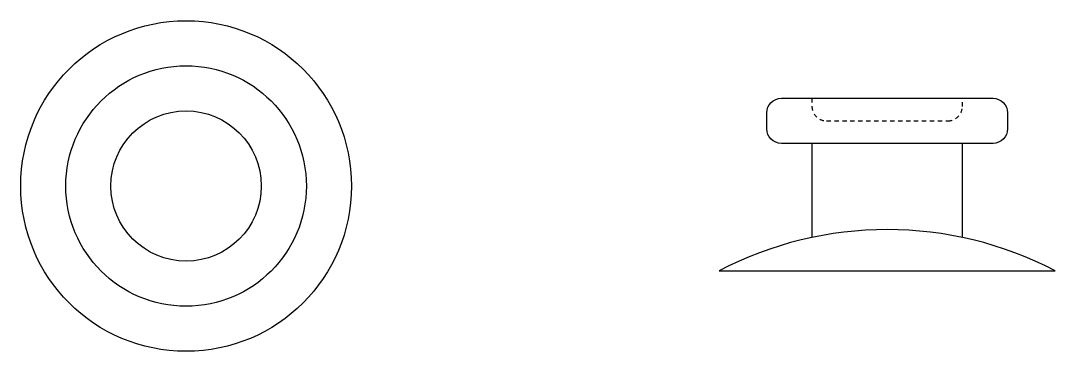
# Model space of a CAD drawing. Header units: millimetres. Extents: x 9.8 to 38.4, y 8.8 to 18.
import ezdxf

# ---------------------------------------------------------------- set-up
doc = ezdxf.new("R2010")
doc.units = ezdxf.units.MM
doc.linetypes.add('ACAD_ISO02W100', pattern=[15, 12, -3])
for name, color, linetype in [('baza', 1, 'Continuous'), ('cerc interior', 4, 'Continuous'), ('cerc mare', 2, 'Continuous'), ('la', 9, 'ACAD_ISO02W100'), ('maner', 6, 'Continuous')]:
    doc.layers.add(name, color=color, linetype=linetype)

msp = doc.modelspace()

# ---------------------------------------------------------------- linework, layer by layer
at = {"layer": 'baza'}
msp.add_lwpolyline([(29.071, 11.068), (38.368, 11.068, 0.246573)], format="xyb", close=True, dxfattribs=at)
msp.add_circle((14.334, 13.419), 4.574, dxfattribs=at)
at = {"layer": 'cerc interior'}
msp.add_circle((14.334, 13.419), 2.079, dxfattribs=at)
at = {"layer": 'cerc mare'}
msp.add_lwpolyline([(30.793, 15.846), (36.646, 15.846, -0.414214), (37.046, 15.446), (37.046, 14.998, -0.414214), (36.646, 14.598), (30.793, 14.598, -0.414214), (30.393, 14.998), (30.393, 15.446, -0.414214)], format="xyb", close=True, dxfattribs=at)
msp.add_circle((14.334, 13.419), 3.326, dxfattribs=at)
at = {"layer": 'la', "ltscale": 0.01}
msp.add_lwpolyline([(31.64, 15.846), (31.64, 15.622, 0.414214), (32.04, 15.222), (35.399, 15.222, 0.414214), (35.799, 15.622), (35.799, 15.846)], format="xyb", dxfattribs=at)
at = {"layer": 'maner'}
for p, q in [((31.64, 14.598), (31.64, 11.996)), ((35.799, 11.996), (35.799, 14.598))]:
    msp.add_line(p, q, dxfattribs=at)

doc.saveas('drawing.dxf')
